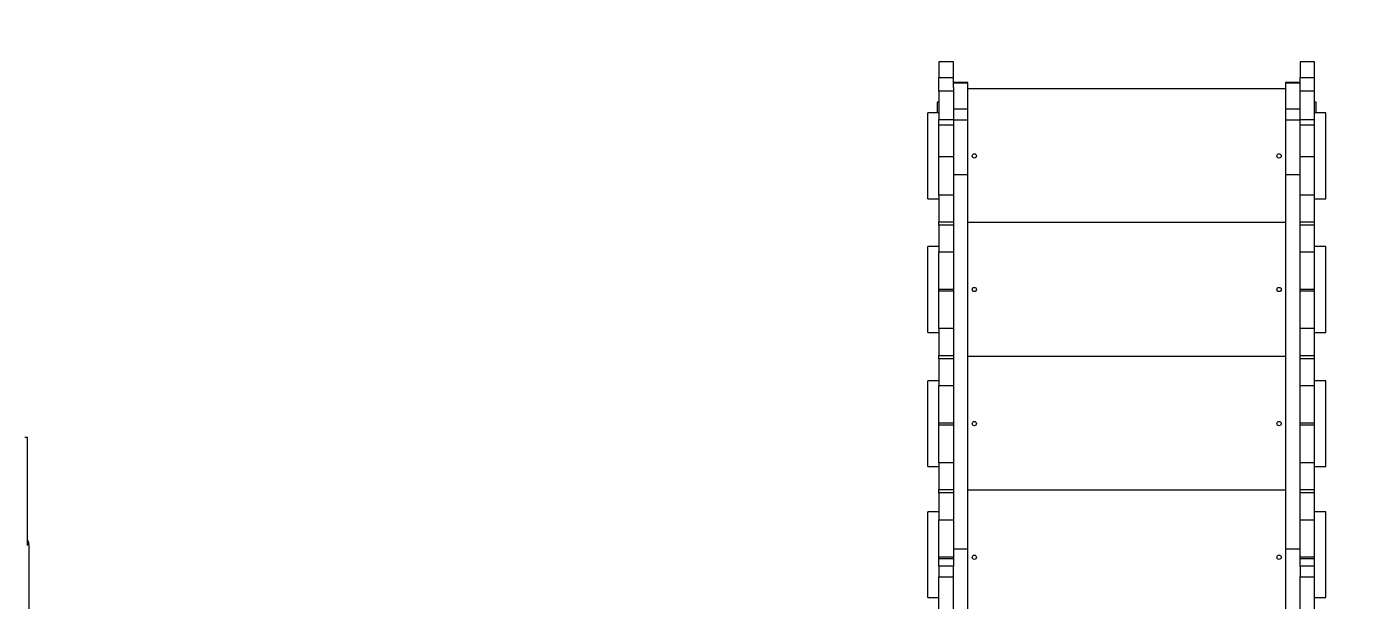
# Model space of a CAD drawing. Header units: millimetres. Extents: x -11024 to 8278, y -7837 to 5770.
# Drawn here: x -3413 to -913, y 1560 to 2629 of the extents above; entities that cross this region are included whole.
import ezdxf

# ---------------------------------------------------------------- set-up
doc = ezdxf.new("R2010")
doc.units = ezdxf.units.MM
for name, color, linetype in [('DIKOM_ОБЪЕКТ', 7, 'Continuous'), ('DIKOM_РАЗМЕР_ЗОНА', 7, 'Continuous'), ('DIKOM_РАЗМЕР_ОБЪЕКТА', 7, 'Continuous')]:
    doc.layers.add(name, color=color, linetype=linetype)
doc.styles.add('style1', font='arial.ttf', dxfattribs={"width": 0.8})
doc.dimstyles.new('1-50', dxfattribs={"dimtxt": 300, "dimasz": 200, "dimexe": 100, "dimexo": 0, "dimgap": 100, "dimtad": 1, "dimtxsty": 'style1', "dimcen": 200, "dimclrd": 7, "dimclre": 7, "dimclrt": 7, "dimadec": 1, "dimazin": 2, "dimtfac": 1, "dimtmove": 0, "dimatfit": 2, "dimfxl": 0, "dimlwd": 25, "dimlwe": 18, "dimarcsym": 0})

# ---------------------------------------------------------------- blocks, each defined once
blk = doc.blocks.new('*D9')
at = {"layer": 'Defpoints', "color": 0, "transparency": 16777216}
for p in [(3740.7, 3707.5), (-8191.6, -3797.3), (-1076.1, -3797.3)]:
    blk.add_point(p, dxfattribs=at)
at = {"layer": 'DIKOM_РАЗМЕР_ОБЪЕКТА', "color": 7, "lineweight": 18, "transparency": 16777216}
for p, q in [((3740.7, 3707.5), (-8291.6, 3707.5)), ((-1076.1, -3797.3), (-8291.6, -3797.3))]:
    blk.add_line(p, q, dxfattribs=at)
at = {"layer": 'DIKOM_РАЗМЕР_ОБЪЕКТА', "color": 7, "lineweight": 25, "transparency": 16777216}
blk.add_line((-8191.6, 3507.5), (-8191.6, -3597.3), dxfattribs=at)
at = {"layer": 'DIKOM_РАЗМЕР_ОБЪЕКТА', "color": 7, "transparency": 16777216}
for points in [[(-8224.9, 3507.5), (-8158.2, 3507.5), (-8191.6, 3707.5)], [(-8224.9, -3597.3), (-8158.2, -3597.3), (-8191.6, -3797.3)]]:
    blk.add_solid(points, dxfattribs=at)
at = {"layer": 'DIKOM_РАЗМЕР_ОБЪЕКТА', "color": 7, "transparency": 16777216, "insert": (-8444.7, -44.9), "char_height": 300, "attachment_point": 5, "rotation": 90, "style": 'style1'}
blk.add_mtext('7500', dxfattribs=at)
blk = doc.blocks.new('*D11')
at = {"layer": 'Defpoints', "color": 0, "transparency": 16777216}
for p in [(3316.1, 5770.1), (-10574.2, -5797.3), (-1580.1, -5797.3)]:
    blk.add_point(p, dxfattribs=at)
at = {"layer": 'DIKOM_РАЗМЕР_ЗОНА', "color": 7, "lineweight": 18, "transparency": 16777216}
for p, q in [((3316.1, 5770.1), (-10674.2, 5770.1)), ((-1580.1, -5797.3), (-10674.2, -5797.3))]:
    blk.add_line(p, q, dxfattribs=at)
at = {"layer": 'DIKOM_РАЗМЕР_ЗОНА', "color": 7, "lineweight": 25, "transparency": 16777216}
blk.add_line((-10574.2, 5570.1), (-10574.2, -5597.3), dxfattribs=at)
at = {"layer": 'DIKOM_РАЗМЕР_ЗОНА', "color": 7, "transparency": 16777216}
for points in [[(-10607.5, 5570.1), (-10540.8, 5570.1), (-10574.2, 5770.1)], [(-10607.5, -5597.3), (-10540.8, -5597.3), (-10574.2, -5797.3)]]:
    blk.add_solid(points, dxfattribs=at)
at = {"layer": 'DIKOM_РАЗМЕР_ЗОНА', "color": 7, "transparency": 16777216, "insert": (-10827.3, -173), "char_height": 300, "attachment_point": 5, "rotation": 90, "style": 'style1'}
blk.add_mtext('11500', dxfattribs=at)

msp = doc.modelspace()

# ---------------------------------------------------------------- linework, layer by layer
at = {"layer": 'DIKOM_ОБЪЕКТ', "color": 7, "linetype": 'Continuous', "lineweight": 15}
for p, q in [((-1685.616, 2562.999), (-1712.616, 2562.999)), ((-1712.616, 2562.999), (-1712.616, 2533.87)), ((-1685.616, 2533.87), (-1685.616, 2562.999)), ((-1012.616, 2562.999), (-1039.616, 2562.999)), ((-1039.616, 2562.999), (-1039.616, 2533.87)), ((-1012.616, 2533.87), (-1012.616, 2562.999)), ((-1712.616, 2533.87), (-1685.616, 2533.87)), ((-1712.616, 2508.683), (-1712.616, 2533.87)), ((-1685.616, 2515.352), (-1685.616, 2533.87)), ((-1039.616, 2533.87), (-1012.616, 2533.87)), ((-1039.616, 2515.352), (-1039.616, 2533.87)), ((-1012.616, 2508.683), (-1012.616, 2533.87)), ((-1685.616, 2508.683), (-1712.616, 2508.683)), ((-1712.616, 2508.683), (-1712.616, 2455.748)), ((-1658.616, 2524.892), (-1685.616, 2524.892)), ((-1685.616, 2524.244), (-1658.616, 2524.244)), ((-1685.616, 2515.352), (-1685.616, 2475.586)), ((-1658.616, 2524.244), (-1658.616, 2524.892)), ((-1658.616, 2475.586), (-1658.616, 2524.244)), ((-1066.616, 2512.999), (-1658.616, 2512.999)), ((-1039.616, 2524.892), (-1066.616, 2524.892)), ((-1066.616, 2524.892), (-1066.616, 2524.244)), ((-1066.616, 2524.244), (-1039.616, 2524.244)), ((-1066.616, 2524.244), (-1066.616, 2475.586)), ((-1039.616, 2475.586), (-1039.616, 2515.352)), ((-1012.616, 2508.683), (-1039.616, 2508.683)), ((-1012.616, 2455.748), (-1012.616, 2508.683)), ((-1715.616, 2487.999), (-1715.616, 2467.999)), ((-1712.616, 2487.999), (-1715.616, 2487.999)), ((-1685.616, 2475.586), (-1658.616, 2475.586)), ((-1685.616, 2475.586), (-1685.616, 2455.458)), ((-1658.616, 2455.458), (-1658.616, 2475.586)), ((-1066.616, 2475.586), (-1039.616, 2475.586)), ((-1066.616, 2475.586), (-1066.616, 2455.458)), ((-1039.616, 2455.458), (-1039.616, 2475.586)), ((-1009.616, 2487.999), (-1012.616, 2487.999)), ((-1009.616, 2467.999), (-1009.616, 2487.999)), ((-1712.616, 2467.999), (-1733.616, 2467.999)), ((-1733.616, 2307.999), (-1733.616, 2467.999)), ((-1712.616, 2455.748), (-1685.616, 2455.748)), ((-1712.616, 2444.96), (-1712.616, 2455.748)), ((-1685.616, 2455.458), (-1658.616, 2455.458)), ((-1685.616, 2455.458), (-1685.616, 2353.589)), ((-1658.616, 2353.589), (-1658.616, 2455.458)), ((-1066.616, 2455.458), (-1039.616, 2455.458)), ((-1066.616, 2455.458), (-1066.616, 2353.589)), ((-1039.616, 2455.748), (-1012.616, 2455.748)), ((-1039.616, 2353.589), (-1039.616, 2455.458)), ((-991.616, 2467.999), (-1012.616, 2467.999)), ((-1012.616, 2444.96), (-1012.616, 2455.748)), ((-991.616, 2307.999), (-991.616, 2467.999)), ((-1685.616, 2444.96), (-1712.616, 2444.96)), ((-1712.616, 2386.049), (-1712.616, 2444.96)), ((-1012.616, 2444.96), (-1039.616, 2444.96)), ((-1012.616, 2386.049), (-1012.616, 2444.96)), ((-1685.616, 2386.049), (-1712.616, 2386.049)), ((-1712.616, 2314.999), (-1712.616, 2386.049)), ((-1012.616, 2386.049), (-1039.616, 2386.049)), ((-1012.616, 2314.999), (-1012.616, 2386.049)), ((-1685.616, 2353.589), (-1658.616, 2353.589)), ((-1685.616, 2353.589), (-1685.616, 1655.544)), ((-1658.616, 1655.544), (-1658.616, 2353.589)), ((-1066.616, 2353.589), (-1039.616, 2353.589)), ((-1066.616, 2353.589), (-1066.616, 1655.544)), ((-1039.616, 1655.544), (-1039.616, 2353.589)), ((-1733.616, 2307.999), (-1712.616, 2307.999)), ((-1685.616, 2314.999), (-1712.616, 2314.999)), ((-1712.616, 2314.999), (-1712.616, 2264.999)), ((-1012.616, 2314.999), (-1039.616, 2314.999)), ((-1012.616, 2264.999), (-1012.616, 2314.999)), ((-1012.616, 2307.999), (-991.616, 2307.999)), ((-1712.616, 2264.999), (-1685.616, 2264.999)), ((-1712.616, 2258.999), (-1712.616, 2264.999)), ((-1685.616, 2258.999), (-1712.616, 2258.999)), ((-1712.616, 2258.999), (-1712.616, 2208.999)), ((-1066.616, 2263.999), (-1658.616, 2263.999)), ((-1039.616, 2264.999), (-1012.616, 2264.999)), ((-1012.616, 2258.999), (-1039.616, 2258.999)), ((-1012.616, 2258.999), (-1012.616, 2264.999)), ((-1012.616, 2208.999), (-1012.616, 2258.999)), ((-1712.616, 2218.999), (-1733.616, 2218.999)), ((-1733.616, 2058.999), (-1733.616, 2218.999)), ((-1712.616, 2208.999), (-1685.616, 2208.999)), ((-1712.616, 2138.999), (-1712.616, 2208.999)), ((-1039.616, 2208.999), (-1012.616, 2208.999)), ((-991.616, 2218.999), (-1012.616, 2218.999)), ((-1012.616, 2138.999), (-1012.616, 2208.999)), ((-991.616, 2058.999), (-991.616, 2218.999)), ((-1685.616, 2138.999), (-1712.616, 2138.999)), ((-1712.616, 2135.999), (-1712.616, 2138.999)), ((-1685.616, 2135.999), (-1712.616, 2135.999)), ((-1712.616, 2065.999), (-1712.616, 2135.999)), ((-1012.616, 2138.999), (-1039.616, 2138.999)), ((-1012.616, 2135.999), (-1039.616, 2135.999)), ((-1012.616, 2135.999), (-1012.616, 2138.999)), ((-1012.616, 2065.999), (-1012.616, 2135.999)), ((-1733.616, 2058.999), (-1712.616, 2058.999)), ((-1685.616, 2065.999), (-1712.616, 2065.999)), ((-1712.616, 2065.999), (-1712.616, 2015.999)), ((-1012.616, 2065.999), (-1039.616, 2065.999)), ((-1012.616, 2015.999), (-1012.616, 2065.999)), ((-1012.616, 2058.999), (-991.616, 2058.999)), ((-1712.616, 2015.999), (-1685.616, 2015.999)), ((-1712.616, 2009.999), (-1712.616, 2015.999)), ((-1685.616, 2009.999), (-1712.616, 2009.999)), ((-1712.616, 2009.999), (-1712.616, 1959.999)), ((-1066.616, 2013.999), (-1658.616, 2013.999)), ((-1039.616, 2015.999), (-1012.616, 2015.999)), ((-1012.616, 2009.999), (-1039.616, 2009.999)), ((-1012.616, 2009.999), (-1012.616, 2015.999)), ((-1012.616, 1959.999), (-1012.616, 2009.999)), ((-1712.616, 1968.999), (-1733.616, 1968.999)), ((-1733.616, 1808.999), (-1733.616, 1968.999)), ((-1712.616, 1959.999), (-1685.616, 1959.999)), ((-1712.616, 1889.999), (-1712.616, 1959.999)), ((-1039.616, 1959.999), (-1012.616, 1959.999)), ((-991.616, 1968.999), (-1012.616, 1968.999)), ((-1012.616, 1889.999), (-1012.616, 1959.999)), ((-991.616, 1808.999), (-991.616, 1968.999)), ((-1685.616, 1889.999), (-1712.616, 1889.999)), ((-1712.616, 1885.999), (-1712.616, 1889.999)), ((-1685.616, 1885.999), (-1712.616, 1885.999)), ((-1712.616, 1815.999), (-1712.616, 1885.999)), ((-1012.616, 1889.999), (-1039.616, 1889.999)), ((-1012.616, 1885.999), (-1039.616, 1885.999)), ((-1012.616, 1885.999), (-1012.616, 1889.999)), ((-1012.616, 1815.999), (-1012.616, 1885.999)), ((-3411.184, 1863.171), (-3416.184, 1863.171)), ((-3411.184, 1662.054), (-3411.184, 1863.171)), ((-1733.616, 1808.999), (-1712.616, 1808.999)), ((-1685.616, 1815.999), (-1712.616, 1815.999)), ((-1712.616, 1815.999), (-1712.616, 1765.999)), ((-1012.616, 1815.999), (-1039.616, 1815.999)), ((-1012.616, 1765.999), (-1012.616, 1815.999)), ((-1012.616, 1808.999), (-991.616, 1808.999)), ((-1712.616, 1765.999), (-1685.616, 1765.999)), ((-1712.616, 1759.999), (-1712.616, 1765.999)), ((-1685.616, 1759.999), (-1712.616, 1759.999)), ((-1712.616, 1759.999), (-1712.616, 1709.999)), ((-1066.616, 1764.999), (-1658.616, 1764.999)), ((-1039.616, 1765.999), (-1012.616, 1765.999)), ((-1012.616, 1759.999), (-1039.616, 1759.999)), ((-1012.616, 1759.999), (-1012.616, 1765.999)), ((-1012.616, 1709.999), (-1012.616, 1759.999)), ((-1712.616, 1724.778), (-1733.616, 1724.778)), ((-1733.616, 1564.778), (-1733.616, 1724.778)), ((-1712.616, 1709.999), (-1685.616, 1709.999)), ((-1712.616, 1639.999), (-1712.616, 1709.999)), ((-1039.616, 1709.999), (-1012.616, 1709.999)), ((-991.616, 1724.778), (-1012.616, 1724.778)), ((-1012.616, 1639.999), (-1012.616, 1709.999)), ((-991.616, 1564.778), (-991.616, 1724.778)), ((-3408.673, 1663.041), (-3408.673, 1463.171)), ((-1685.616, 1655.544), (-1658.616, 1655.544)), ((-1685.616, 1655.544), (-1685.616, 1622.663)), ((-1658.616, 1529.02), (-1658.616, 1655.544)), ((-1066.616, 1655.544), (-1039.616, 1655.544)), ((-1066.616, 1655.544), (-1066.616, 1529.02)), ((-1039.616, 1622.663), (-1039.616, 1655.544)), ((-1685.616, 1639.999), (-1712.616, 1639.999)), ((-1712.616, 1636.999), (-1712.616, 1639.999)), ((-1685.616, 1636.999), (-1712.616, 1636.999)), ((-1712.616, 1623.457), (-1712.616, 1636.999)), ((-1012.616, 1639.999), (-1039.616, 1639.999)), ((-1012.616, 1636.999), (-1039.616, 1636.999)), ((-1012.616, 1636.999), (-1012.616, 1639.999)), ((-1012.616, 1623.457), (-1012.616, 1636.999)), ((-1685.616, 1623.457), (-1712.616, 1623.457)), ((-1712.616, 1623.457), (-1712.616, 1603.281)), ((-1712.616, 1603.281), (-1685.616, 1603.281)), ((-1712.616, 1540.178), (-1712.616, 1603.281)), ((-1685.616, 1603.281), (-1685.616, 1622.663)), ((-1685.616, 1540.178), (-1685.616, 1603.281)), ((-1012.616, 1623.457), (-1039.616, 1623.457)), ((-1039.616, 1622.663), (-1039.616, 1603.281)), ((-1039.616, 1603.281), (-1012.616, 1603.281)), ((-1039.616, 1540.178), (-1039.616, 1603.281)), ((-1012.616, 1603.281), (-1012.616, 1623.457)), ((-1012.616, 1540.178), (-1012.616, 1603.281)), ((-1733.616, 1564.778), (-1712.616, 1564.778)), ((-1012.616, 1564.778), (-991.616, 1564.778))]:
    msp.add_line(p, q, dxfattribs=at)
for centre in [(-1646.616, 2387.999), (-1078.616, 2387.999), (-1646.616, 2138.999), (-1078.616, 2138.999), (-1646.616, 1888.999), (-1078.616, 1888.999), (-1646.616, 1639.999), (-1078.616, 1639.999)]:
    msp.add_circle(centre, 4, dxfattribs=at)
msp.add_open_spline([(-3408.673, 1663.041), (-3408.673, 1663.047), (-3408.673, 1664.022), (-3408.811, 1665.98), (-3409.474, 1668.768), (-3410.245, 1670.925), (-3410.974, 1672.025), (-3411.184, 1672.34)], degree=3, knots=[0, 0, 0, 0, 0.00181109, 0.30428492, 0.61131527, 0.88843058, 1, 1, 1, 1], dxfattribs=at)

# ---------------------------------------------------------------- dimensions: what is measured, and where the dimension line sits
at = {"layer": 'DIKOM_РАЗМЕР_ЗОНА'}
dim = msp.add_linear_dim(base=(-10574.155, -5797.252), p1=(3316.126, 5770.14), p2=(-1580.087, -5797.252), angle=90, text='11500', dimstyle='1-50', dxfattribs=at)
dim.commit()
dim.dimension.update_dxf_attribs({"geometry": '*D11', "text_midpoint": (-10574.155, -172.992), "dimtype": 160})
at = {"layer": 'DIKOM_РАЗМЕР_ОБЪЕКТА'}
dim = msp.add_linear_dim(base=(-8191.564, -3797.252), p1=(3740.68, 3707.508), p2=(-1076.116, -3797.252), angle=90, text='7500', dimstyle='1-50', dxfattribs=at)
dim.commit()
dim.dimension.update_dxf_attribs({"geometry": '*D9', "text_midpoint": (-8191.564, -44.872), "dimtype": 160})

doc.saveas('drawing.dxf')
